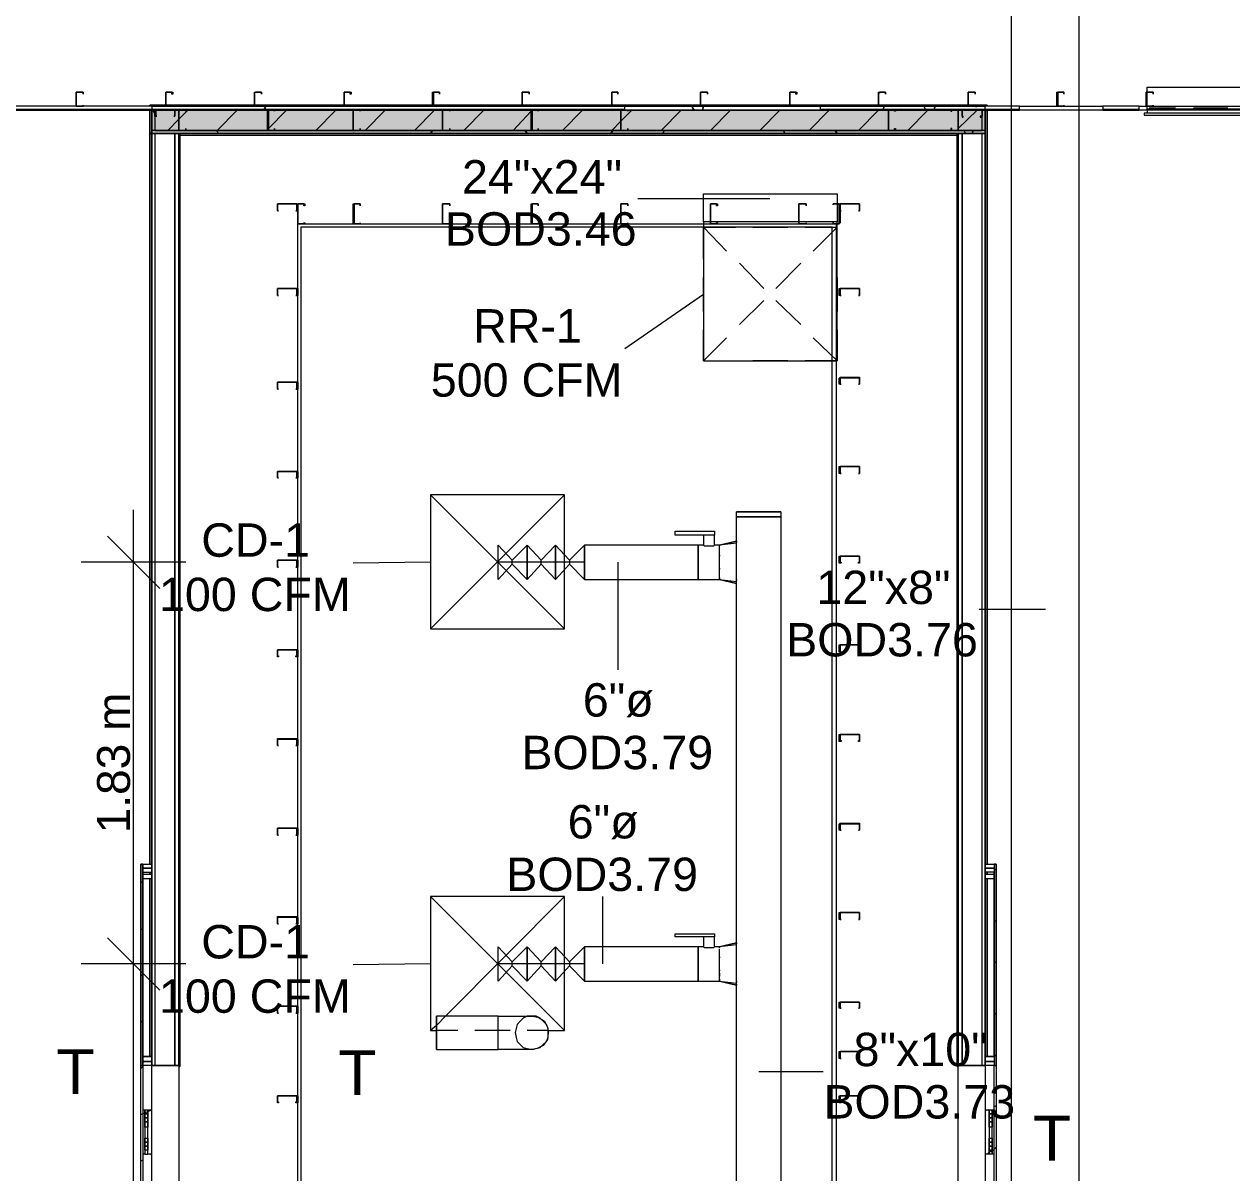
# Model space of a CAD drawing. Header units: metres. Extents: x -2 to 207, y -8 to 52.
# Drawn here: x 22.52 to 28.02, y 16.38 to 21.61 of the extents above; entities that cross this region are included whole.
import ezdxf

# ---------------------------------------------------------------- set-up
doc = ezdxf.new("R2010")
doc.units = ezdxf.units.M
doc.layers.add('HVAC - Ductos', color=5, linetype='Continuous', lineweight=0)
doc.layers.add('PDF_Text', color=7, linetype='Continuous', lineweight=0)
doc.layers.add('PDF_Geometry', color=7, linetype='Continuous', lineweight=0, true_color=0xaaaaaa)
doc.layers.add('PDF_Solid Fills', color=7, linetype='Continuous', lineweight=0, true_color=0xffffff)
doc.styles.add('PDF Helvetica', font='')
doc.styles.get('PDF Helvetica').set_extended_font_data('Helvetica')

msp = doc.modelspace()

# ---------------------------------------------------------------- hatches: boundary and pattern name
at = {"layer": 'PDF_Solid Fills', "lineweight": 0, "transparency": 33554559}
for points in [[(26.8801, 21.2151), (26.8801, 21.1235), (23.114, 21.1235), (23.114, 21.2151), (23.1003, 21.2151), (23.1003, 21.1097), (26.8939, 21.1097), (26.8939, 21.2151)], [(26.8939, 21.1235), (26.8939, 21.2151), (23.1003, 21.2151), (23.1003, 21.1235)], [(26.8801, 21.1235), (26.8801, 21.2151), (23.114, 21.2151), (23.114, 21.1235)]]:
    msp.add_hatch(color=256, dxfattribs=at).paths.add_polyline_path(points)

# ---------------------------------------------------------------- linework, layer by layer
at = {"layer": 'HVAC - Ductos', "lineweight": 0}
for points in [[(27.32, 24.9492), (27.32, 15.8408), (27.013, 15.8408), (27.013, 24.9492)], [(27.6408, 21.2243), (27.7599, 21.2243)], [(27.8423, 21.2243), (27.9981, 21.2243)], [(25.611, 20.7065), (25.611, 20.8348), (26.2204, 20.8348), (26.2204, 20.7065)], [(24.3694, 18.8555), (24.9788, 18.8555), (24.9788, 19.4649), (24.3694, 19.4649)], [(25.9638, 19.3641), (25.9638, 15.8316), (25.7623, 15.8316), (25.7623, 19.3641)], [(25.4828, 19.2816), (25.4828, 19.2999), (25.6615, 19.2999), (25.6615, 19.2816)], [(25.611, 19.2358), (25.5881, 19.2358), (25.5881, 19.2312), (25.5881, 19.2267), (25.5881, 19.2129), (25.5881, 19.1946), (25.5881, 19.1762), (25.5881, 19.1579), (25.5881, 19.1396), (25.5881, 19.1213), (25.5881, 19.103), (25.5881, 19.0938), (25.5881, 19.0846), (25.5881, 19.08), (25.6843, 19.08), (25.6843, 19.0846), (25.6843, 19.0892), (25.6843, 19.0938), (25.6843, 19.103), (25.6843, 19.1213), (25.6843, 19.1396), (25.6843, 19.1579), (25.6843, 19.1762), (25.6843, 19.1946), (25.6843, 19.2129), (25.6843, 19.2267), (25.6843, 19.2312), (25.6843, 19.2358), (25.6615, 19.2358), (25.6615, 19.2816), (25.6569, 19.2816), (25.6523, 19.2816), (25.6477, 19.2816), (25.6431, 19.2816), (25.634, 19.2816), (25.6294, 19.2816), (25.6248, 19.2816), (25.6156, 19.2816), (25.611, 19.2816)], [(25.0704, 19.08), (25.0704, 19.0846), (25.0704, 19.0938), (25.0704, 19.103), (25.0704, 19.1213), (25.0704, 19.1396), (25.0704, 19.1579), (25.0704, 19.1762), (25.0704, 19.1946), (25.0704, 19.2129), (25.0704, 19.2267), (25.0704, 19.2312), (25.0704, 19.2358), (25.0704, 19.2312), (25.0704, 19.2267), (25.0704, 19.2129), (25.0704, 19.1946), (25.0704, 19.1762), (25.0704, 19.1579), (25.0704, 19.1396), (25.0704, 19.1213), (25.0704, 19.103), (25.0704, 19.0938), (25.0704, 19.0846)], [(25.6843, 19.19), (25.6843, 19.1854)], [(25.6843, 19.1304), (25.6843, 19.1258)], [(25.6843, 19.0892), (25.6843, 19.0846)], [(25.6843, 19.08), (25.7623, 19.0617)], [(25.4828, 17.4536), (25.4828, 17.4673), (25.6615, 17.4673), (25.6615, 17.4536)], [(25.0704, 17.2519), (25.0704, 17.2565), (25.0704, 17.2657), (25.0704, 17.2748), (25.0704, 17.2932), (25.0704, 17.3115), (25.0704, 17.3298), (25.0704, 17.3482), (25.0704, 17.3665), (25.0704, 17.3848), (25.0704, 17.3986), (25.0704, 17.4032), (25.0704, 17.4077), (25.0704, 17.4032), (25.0704, 17.3986), (25.0704, 17.3848), (25.0704, 17.3665), (25.0704, 17.3482), (25.0704, 17.3298), (25.0704, 17.3115), (25.0704, 17.2932), (25.0704, 17.2748), (25.0704, 17.2657), (25.0704, 17.2565)], [(25.6843, 17.3619), (25.6843, 17.3573)], [(25.6843, 17.3024), (25.6843, 17.2978)], [(25.6843, 17.2886), (25.6843, 17.2748)], [(25.6843, 17.2611), (25.6843, 17.2565)], [(24.3969, 17.0916), (24.3969, 17.0824), (24.3969, 17.0687), (24.3969, 17.0549), (24.3969, 17.0366), (24.3969, 17.0183), (24.3969, 16.9954), (24.3969, 16.977), (24.3969, 16.9632), (24.3969, 16.9496), (24.3969, 16.945), (24.3969, 16.9404), (24.3969, 16.945), (24.3969, 16.9496), (24.3969, 16.9632), (24.3969, 16.977), (24.3969, 16.9954), (24.3969, 17.0183), (24.3969, 17.0366), (24.3969, 17.0549), (24.3969, 17.0687), (24.3969, 17.0824)], [(24.6764, 17.0916), (24.7222, 17.0916), (24.7634, 17.0916), (24.7955, 17.0916), (24.8184, 17.0916), (24.8276, 17.0916), (24.8322, 17.0916), (24.8092, 17.0916), (24.7909, 17.0824), (24.7771, 17.0687), (24.7634, 17.0549), (24.7589, 17.0366), (24.7543, 17.0183), (24.7589, 16.9954), (24.7634, 16.977), (24.7771, 16.9632), (24.7909, 16.9496), (24.8092, 16.945), (24.8322, 16.9404), (24.8505, 16.945), (24.8688, 16.9496), (24.8826, 16.9632), (24.8963, 16.977), (24.9054, 16.9954), (24.9054, 17.0183), (24.9054, 17.0366), (24.8963, 17.0549), (24.8826, 17.0687), (24.8688, 17.0824), (24.8505, 17.0916), (24.8322, 17.0916), (24.8596, 17.087), (24.8872, 17.0687), (24.9009, 17.0412), (24.9054, 17.0183), (24.9009, 16.9862), (24.8826, 16.9587), (24.8551, 16.945), (24.8322, 16.9404), (24.823, 16.9404), (24.8047, 16.9404), (24.7771, 16.9404), (24.7405, 16.9404), (24.6947, 16.9404), (24.6764, 16.9404), (24.6764, 16.945), (24.6764, 16.9496), (24.6764, 16.9632), (24.6764, 16.977), (24.6764, 16.9954), (24.6764, 17.0183), (24.6764, 17.0366), (24.6764, 17.0549), (24.6764, 17.0687), (24.6764, 17.0824)]]:
    msp.add_lwpolyline(points, close=True, dxfattribs=at)
for points in [[(28.4563, 21.2014), (28.4425, 21.2014), (28.4425, 21.2197), (27.6316, 21.2197), (27.6316, 21.3205), (28.4425, 21.3205), (28.4425, 21.2197), (27.6316, 21.2197), (27.6316, 21.2014), (27.6178, 21.2014), (27.6178, 21.1922), (28.4563, 21.1922), (28.4563, 21.2014), (27.6178, 21.2014)], [(27.6408, 21.1922), (28.4334, 21.1922)], [(25.9134, 20.8119), (25.3132, 20.8119)], [(25.611, 20.6836), (25.611, 20.0743), (26.2204, 20.0743), (26.2204, 20.7065), (25.611, 20.7065), (25.611, 20.0743), (26.2204, 20.0743), (26.2204, 20.6836)], [(25.7165, 20.5737), (25.611, 20.6836), (25.7577, 20.6836)], [(25.8356, 20.6836), (25.9959, 20.6836)], [(26.0738, 20.6836), (26.2204, 20.6836)], [(25.8859, 20.4041), (25.776, 20.5187)], [(25.611, 20.3767), (25.2537, 20.1292)], [(26.0554, 20.2392), (25.941, 20.3492)], [(26.2204, 20.0743), (26.1105, 20.1796)], [(24.3694, 19.4649), (24.9788, 18.8555)], [(24.9788, 19.4649), (24.3694, 18.8555)], [(23.0178, 13.7881), (23.0178, 17.3298), (23.0178, 19.3962)], [(25.9638, 19.387), (25.9638, 19.3641), (25.7623, 19.3641), (25.7623, 19.387)], [(25.7623, 19.387), (25.9638, 19.387), (25.7623, 19.387)], [(22.8987, 19.2771), (23.0178, 19.1579), (23.1369, 19.0388)], [(25.7623, 19.2541), (25.6843, 19.2358), (25.7623, 19.2541)], [(25.7623, 19.245), (25.6843, 19.2358)], [(25.7623, 19.1762), (25.7623, 19.1808), (25.7623, 19.19), (25.7623, 19.2037), (25.7623, 19.2083), (25.7623, 19.2129), (25.7623, 19.2312), (25.7623, 19.245), (25.7623, 19.2496), (25.7623, 19.2541), (25.7623, 19.2496)], [(24.7405, 19.1488), (24.6764, 19.08), (24.6764, 19.2358), (24.7405, 19.1671), (24.8092, 19.2358), (24.8092, 19.08), (24.7405, 19.1488), (24.7405, 19.1671)], [(24.8734, 19.1488), (24.8092, 19.08), (24.8092, 19.2358), (24.8734, 19.1671), (24.9376, 19.2358), (24.9376, 19.08), (24.8734, 19.1488), (24.8734, 19.1671)], [(25.0017, 19.1488), (24.9376, 19.08), (24.9376, 19.2358), (25.0017, 19.1671), (25.0017, 19.1488), (25.0704, 19.08), (25.5881, 19.08), (25.5881, 19.0846), (25.5881, 19.0938), (25.5881, 19.103), (25.5881, 19.1213), (25.5881, 19.1396), (25.5881, 19.1579), (25.5881, 19.1762), (25.5881, 19.1946), (25.5881, 19.2129), (25.5881, 19.2267), (25.5881, 19.2312), (25.5881, 19.2358), (25.0704, 19.2358), (25.0704, 19.08), (25.0704, 19.2358), (25.0017, 19.1671)], [(25.6615, 19.2358), (25.6569, 19.2312), (25.6477, 19.2312), (25.6385, 19.2312), (25.6294, 19.2312), (25.6248, 19.2312), (25.6156, 19.2312), (25.611, 19.2358)], [(23.256, 19.1579), (23.0178, 19.1579), (22.7796, 19.1579)], [(24.3694, 19.1579), (24.0167, 19.1534)], [(25.0704, 19.1579), (24.9834, 19.1579), (24.91, 19.1579), (24.8414, 19.1579), (24.7863, 19.1579), (24.7405, 19.1579), (24.7039, 19.1579), (24.6855, 19.1579), (24.6764, 19.1579)], [(25.2216, 19.1579), (25.2216, 18.6677)], [(25.7623, 19.1121), (25.7623, 19.1167), (25.7623, 19.1258), (25.7623, 19.1396), (25.7623, 19.1442), (25.7623, 19.1488), (25.7623, 19.1716)], [(25.6843, 19.08), (25.7623, 19.0708)], [(25.7623, 19.0892), (25.7623, 19.103), (25.7623, 19.1075)], [(25.7623, 19.0663), (25.7623, 19.0708), (25.7623, 19.0754), (25.7623, 19.0846)], [(25.7623, 19.08), (25.7623, 19.0754)], [(27.1688, 18.9426), (26.8665, 18.9426)], [(24.9054, 17.0275), (24.9788, 17.0275), (24.9788, 17.6368), (24.3694, 17.6368), (24.3694, 17.0275), (24.3969, 17.0275)], [(24.3694, 17.6368), (24.9788, 17.0275)], [(24.9788, 17.6368), (24.4381, 17.0916)], [(25.1529, 17.3298), (25.1529, 17.6368)], [(22.8987, 17.449), (23.0178, 17.3298), (23.1369, 17.2107)], [(25.6843, 17.4032), (25.6843, 17.4077), (25.6615, 17.4077), (25.6615, 17.4536), (25.6569, 17.4536), (25.6523, 17.4536), (25.6477, 17.4536), (25.6431, 17.4536), (25.634, 17.4536), (25.6294, 17.4536), (25.6248, 17.4536), (25.6156, 17.4536), (25.611, 17.4536), (25.611, 17.4077), (25.5881, 17.4077), (25.5881, 17.4032), (25.5881, 17.3986), (25.5881, 17.3848), (25.5881, 17.3665), (25.5881, 17.3482), (25.5881, 17.3298), (25.5881, 17.3115), (25.5881, 17.2932), (25.5881, 17.2748), (25.5881, 17.2657), (25.5881, 17.2565), (25.5881, 17.2519), (25.6843, 17.2519), (25.6843, 17.2565), (25.6843, 17.2611), (25.6843, 17.2657), (25.6843, 17.2748), (25.6843, 17.2932), (25.6843, 17.3115), (25.6843, 17.3298), (25.6843, 17.3482), (25.6843, 17.3665), (25.6843, 17.3848), (25.6843, 17.3986)], [(25.7623, 17.426), (25.6843, 17.4077), (25.7623, 17.426)], [(25.7623, 17.3482), (25.7623, 17.3528), (25.7623, 17.3619), (25.7623, 17.3756), (25.7623, 17.3848), (25.7623, 17.4032), (25.7623, 17.4169), (25.7623, 17.4214), (25.7623, 17.426), (25.7623, 17.4214)], [(24.7405, 17.3207), (24.6764, 17.2519), (24.6764, 17.4077), (24.7405, 17.339), (24.8092, 17.4077), (24.8092, 17.2519), (24.7405, 17.3207), (24.7405, 17.339)], [(24.8734, 17.3207), (24.8092, 17.2519), (24.8092, 17.4077), (24.8734, 17.339), (24.9376, 17.4077), (24.9376, 17.2519), (24.8734, 17.3207), (24.8734, 17.339)], [(25.0017, 17.3207), (24.9376, 17.2519), (24.9376, 17.4077), (25.0017, 17.339), (25.0017, 17.3207), (25.0704, 17.2519), (25.5881, 17.2519), (25.5881, 17.2565), (25.5881, 17.2657), (25.5881, 17.2748), (25.5881, 17.2932), (25.5881, 17.3115), (25.5881, 17.3298), (25.5881, 17.3482), (25.5881, 17.3665), (25.5881, 17.3848), (25.5881, 17.3986), (25.5881, 17.4032), (25.5881, 17.4077), (25.0704, 17.4077), (25.0704, 17.2519), (25.0704, 17.4077), (25.0017, 17.339)], [(25.6615, 17.4077), (25.6569, 17.4032), (25.6477, 17.4032), (25.6385, 17.4032), (25.6294, 17.4032), (25.6248, 17.4032), (25.6156, 17.4032), (25.611, 17.4077)], [(25.7623, 17.4169), (25.6843, 17.4077)], [(23.256, 17.3298), (23.0178, 17.3298), (22.7796, 17.3298)], [(24.3694, 17.3298), (24.0167, 17.3252)], [(25.0704, 17.3298), (24.9834, 17.3298), (24.91, 17.3298), (24.8414, 17.3298), (24.7863, 17.3298), (24.7405, 17.3298), (24.7039, 17.3298), (24.6855, 17.3298), (24.6764, 17.3298)], [(25.7623, 17.3161), (25.7623, 17.3207), (25.7623, 17.3436)], [(25.7623, 17.284), (25.7623, 17.2886), (25.7623, 17.2978), (25.7623, 17.3115)], [(25.7623, 17.2611), (25.7623, 17.2748), (25.7623, 17.2794)], [(25.7623, 17.2381), (25.7623, 17.2336), (25.6843, 17.2519), (25.7623, 17.2336), (25.7623, 17.2381), (25.7623, 17.2427), (25.7623, 17.2473), (25.7623, 17.2565)], [(25.6843, 17.2519), (25.7623, 17.2427)], [(25.7623, 17.2519), (25.7623, 17.2473)], [(24.3969, 17.0503), (24.3694, 17.0275)], [(24.4381, 17.0916), (24.3969, 17.0503)], [(24.3969, 16.9404), (24.6764, 16.9404), (24.6764, 16.945), (24.6764, 16.9496), (24.6764, 16.9632), (24.6764, 16.977), (24.6764, 16.9954), (24.6764, 17.0183), (24.6764, 17.0366), (24.6764, 17.0549), (24.6764, 17.0687), (24.6764, 17.0824), (24.6764, 17.0916), (24.3969, 17.0916)], [(24.4931, 17.0275), (24.3969, 17.0275)], [(24.7314, 17.0275), (24.571, 17.0275)], [(24.9054, 17.0275), (24.8092, 17.0275)], [(25.863, 16.8396), (26.1562, 16.8396)]]:
    msp.add_lwpolyline(points, dxfattribs=at)
at = {"layer": 'PDF_Geometry', "lineweight": 0}
for points in [[(22.7566, 21.2334), (22.7566, 21.293), (22.7566, 21.2976), (22.7887, 21.2976), (22.7887, 21.2884), (22.7887, 21.2976), (22.7566, 21.2976), (22.7566, 21.293), (22.7566, 21.2334), (22.7887, 21.2334)], [(23.1644, 21.2334), (23.1644, 21.293), (23.1644, 21.2976), (23.1965, 21.2976), (23.1965, 21.2884), (23.1919, 21.2884), (23.1919, 21.2976), (23.1644, 21.2976), (23.1644, 21.293), (23.1644, 21.2334), (23.1919, 21.2334), (23.1919, 21.238), (23.1965, 21.238), (23.1965, 21.2334)], [(23.5722, 21.2334), (23.5676, 21.2334), (23.5676, 21.293), (23.5676, 21.2976), (23.5722, 21.2976), (23.5997, 21.2976), (23.5997, 21.2884), (23.5997, 21.2976), (23.5722, 21.2976), (23.5676, 21.293), (23.5676, 21.2334), (23.5722, 21.2334), (23.5997, 21.2334)], [(23.9754, 21.2334), (23.9754, 21.293), (23.9754, 21.2976), (24.0075, 21.2976), (24.0075, 21.2884), (24.0029, 21.2884), (24.0029, 21.2976), (23.9754, 21.2976), (23.9754, 21.293), (23.9754, 21.2334), (24.0029, 21.2334), (24.0029, 21.238), (24.0075, 21.238), (24.0075, 21.2334)], [(24.3832, 21.2334), (24.3786, 21.2334), (24.3786, 21.293), (24.3786, 21.2976), (24.3832, 21.2976), (24.4106, 21.2976), (24.4106, 21.2884), (24.4106, 21.2976), (24.3832, 21.2976), (24.3832, 21.293), (24.3832, 21.2334), (24.4106, 21.2334)], [(24.7863, 21.2334), (24.7863, 21.293), (24.7863, 21.2976), (24.8184, 21.2976), (24.8184, 21.2884), (24.8184, 21.2976), (24.7863, 21.2976), (24.7863, 21.293), (24.7863, 21.2334), (24.8184, 21.2334)], [(25.1941, 21.2334), (25.1941, 21.293), (25.1941, 21.2976), (25.2216, 21.2976), (25.2216, 21.2884), (25.2216, 21.2976), (25.1941, 21.2976), (25.1941, 21.293), (25.1941, 21.2334), (25.2216, 21.2334)], [(25.6018, 21.2334), (25.5973, 21.2334), (25.5973, 21.293), (25.5973, 21.2976), (25.6018, 21.2976), (25.6294, 21.2976), (25.6294, 21.2884), (25.6294, 21.2976), (25.6018, 21.2976), (25.5973, 21.2976), (25.5973, 21.293), (25.5973, 21.2334), (25.6018, 21.2334), (25.6294, 21.2334)], [(26.0051, 21.2334), (26.0051, 21.293), (26.0051, 21.2976), (26.0372, 21.2976), (26.0372, 21.2884), (26.0326, 21.2884), (26.0326, 21.2976), (26.0051, 21.2976), (26.0051, 21.293), (26.0051, 21.2334), (26.0326, 21.2334), (26.0326, 21.238), (26.0372, 21.238), (26.0372, 21.2334)], [(26.4129, 21.2334), (26.4083, 21.2334), (26.4083, 21.293), (26.4083, 21.2976), (26.4129, 21.2976), (26.4403, 21.2976), (26.4403, 21.2884), (26.4403, 21.2976), (26.4129, 21.2976), (26.4129, 21.293), (26.4083, 21.293), (26.4083, 21.2334), (26.4129, 21.2334), (26.4403, 21.2334)], [(26.8161, 21.2334), (26.8161, 21.293), (26.8161, 21.2976), (26.8481, 21.2976), (26.8481, 21.2884), (26.8481, 21.2976), (26.8161, 21.2976), (26.8161, 21.293), (26.8161, 21.2334), (26.8481, 21.2334)], [(27.2238, 21.2334), (27.2192, 21.2334), (27.2192, 21.293), (27.2192, 21.2976), (27.2238, 21.2976), (27.2513, 21.2976), (27.2513, 21.2884), (27.2513, 21.2976), (27.2238, 21.2976), (27.2238, 21.293), (27.2238, 21.2334), (27.2513, 21.2334)], [(27.627, 21.2334), (27.627, 21.293), (27.627, 21.2976), (27.659, 21.2976), (27.659, 21.2884), (27.659, 21.2976), (27.627, 21.2976), (27.627, 21.293), (27.627, 21.2334), (27.659, 21.2334)], [(22.7887, 21.238), (22.7887, 21.2334)], [(23.0911, 21.2334), (23.0911, 21.238), (23.1644, 21.238), (23.5676, 21.238), (23.9754, 21.238), (24.3786, 21.238), (23.9754, 21.238), (23.5676, 21.238), (23.1644, 21.238), (23.0911, 21.238)], [(26.8939, 21.2334), (23.1003, 21.2334), (23.1003, 21.1097), (26.8939, 21.1097)], [(23.5722, 21.2334), (23.1965, 21.2334)], [(23.5997, 21.238), (23.5997, 21.2334)], [(23.9754, 21.2334), (23.5997, 21.2334)], [(23.6089, 21.2151), (23.618, 21.2288)], [(24.3832, 21.2334), (24.0075, 21.2334)], [(24.3832, 21.238), (24.7863, 21.238), (25.1941, 21.238), (25.5973, 21.238), (26.0051, 21.238), (26.4083, 21.238), (26.8161, 21.238), (26.8939, 21.238), (26.8939, 21.2334), (26.8481, 21.2334), (26.8939, 21.2334), (26.8939, 21.238), (26.8161, 21.238), (26.4083, 21.238), (26.0051, 21.238), (25.5973, 21.238), (25.1941, 21.238), (24.7863, 21.238)], [(24.4106, 21.238), (24.4106, 21.2334)], [(24.7863, 21.2334), (24.4106, 21.2334)], [(24.8184, 21.238), (24.8184, 21.2334)], [(25.1941, 21.2334), (24.8184, 21.2334)], [(25.2216, 21.238), (25.2216, 21.2334)], [(25.6018, 21.2334), (25.2216, 21.2334)], [(25.5607, 21.2288), (25.5698, 21.2151)], [(25.6064, 21.2151), (25.611, 21.2334)], [(25.6294, 21.238), (25.6294, 21.2334)], [(26.0051, 21.2334), (25.6294, 21.2334)], [(26.4129, 21.2334), (26.0372, 21.2334)], [(27.0497, 21.2334), (26.1425, 21.2334), (26.1425, 21.2151), (27.0497, 21.2151)], [(26.4265, 21.2151), (26.4357, 21.2334)], [(26.4403, 21.238), (26.4403, 21.2334)], [(26.8161, 21.2334), (26.4403, 21.2334)], [(26.6144, 21.2334), (26.6236, 21.2151)], [(26.6603, 21.2151), (26.6648, 21.2288)], [(26.8481, 21.238), (26.8481, 21.2334)], [(26.8527, 21.2334), (26.8527, 21.2288)], [(26.9031, 21.238), (26.8939, 21.238), (26.9031, 21.238), (26.9031, 21.2334)], [(27.0497, 21.2151), (27.0497, 21.2334), (27.43, 21.2334), (27.43, 21.2151)], [(27.2513, 21.238), (27.2513, 21.2334)], [(27.5949, 21.2334), (27.43, 21.2334), (27.43, 21.2151), (27.5949, 21.2151)], [(27.5949, 21.2151), (27.5949, 21.2334), (28.4838, 21.2334), (28.4838, 21.2151)], [(27.659, 21.238), (27.659, 21.2334)], [(23.1003, 21.2151), (23.1003, 21.1097), (23.0911, 21.1097), (23.0911, 21.2151), (23.0911, 21.1097), (23.1003, 21.1097)], [(23.114, 21.2151), (23.1186, 21.2151), (23.2056, 21.2151), (23.2056, 21.1876), (23.2011, 21.1876), (23.2056, 21.1876), (23.2056, 21.2151), (23.1186, 21.2151), (23.1186, 21.1876), (23.1232, 21.1876), (23.114, 21.1876)], [(23.224, 21.1235), (23.224, 21.1281), (23.224, 21.2151), (23.256, 21.2151), (23.256, 21.2105), (23.256, 21.2151), (23.224, 21.2151), (23.224, 21.1281), (23.224, 21.1235), (23.256, 21.1235)], [(23.6318, 21.1235), (23.6272, 21.1281), (23.6272, 21.2151), (23.6318, 21.2151), (23.6592, 21.2151), (23.6592, 21.2105), (23.6592, 21.2151), (23.6318, 21.2151), (23.6318, 21.1281), (23.6318, 21.1235), (23.6592, 21.1235)], [(24.0212, 21.1235), (24.0167, 21.1235), (24.0167, 21.1281), (24.0167, 21.2151), (24.0212, 21.2151), (24.0487, 21.2151), (24.0487, 21.2105), (24.0487, 21.2151), (24.0212, 21.2151), (24.0167, 21.2151), (24.0167, 21.1281), (24.0212, 21.1235), (24.0487, 21.1235)], [(24.4244, 21.1235), (24.4244, 21.1281), (24.4244, 21.2151), (24.4565, 21.2151), (24.4565, 21.2105), (24.4565, 21.2151), (24.4244, 21.2151), (24.4244, 21.1281), (24.4244, 21.1235), (24.4565, 21.1235)], [(24.8322, 21.1235), (24.8276, 21.1281), (24.8276, 21.2151), (24.8322, 21.2151), (24.8596, 21.2151), (24.8596, 21.2105), (24.8596, 21.2151), (24.8322, 21.2151), (24.8322, 21.1281), (24.8322, 21.1235), (24.8596, 21.1235)], [(25.2353, 21.1235), (25.2353, 21.1281), (25.2353, 21.2151), (25.2674, 21.2151), (25.2674, 21.2105), (25.2674, 21.2151), (25.2353, 21.2151), (25.2353, 21.1281), (25.2353, 21.1235), (25.2674, 21.1235)], [(26.4541, 21.1235), (26.4541, 21.1281), (26.4541, 21.2151), (26.4862, 21.2151), (26.4862, 21.2105), (26.4816, 21.2105), (26.4816, 21.2151), (26.4541, 21.2151), (26.4541, 21.1281), (26.4541, 21.1235), (26.4816, 21.1235), (26.4816, 21.1326), (26.4862, 21.1326), (26.4862, 21.1235)], [(26.7381, 21.1235), (26.7702, 21.1235), (26.7702, 21.1281), (26.7702, 21.2151), (26.7381, 21.2151), (26.7381, 21.2105), (26.7427, 21.2105), (26.7427, 21.2151), (26.7702, 21.2151), (26.7702, 21.1281), (26.7702, 21.1235), (26.7427, 21.1235), (26.7427, 21.1326), (26.7381, 21.1326)], [(26.8801, 21.183), (26.8801, 21.2151), (26.8756, 21.2151), (26.7885, 21.2151), (26.7885, 21.183), (26.7931, 21.183), (26.7931, 21.1876), (26.7885, 21.1876), (26.7885, 21.2151), (26.8756, 21.2151), (26.8801, 21.2151), (26.8801, 21.1876), (26.871, 21.1876), (26.871, 21.183)], [(26.8939, 17.7651), (26.8939, 17.7834), (26.8939, 21.2151), (26.8939, 17.7834), (26.9352, 17.7834), (26.9352, 16.8671), (26.9443, 16.8671), (26.9443, 17.7834), (26.9352, 17.7834), (26.9352, 17.7651)], [(26.9031, 21.2151), (26.9031, 17.7834)], [(23.1003, 21.1235), (23.1003, 21.1097), (26.8939, 21.1097), (26.8939, 21.1235)], [(23.224, 21.1097), (23.224, 16.8671), (23.1003, 16.8671), (23.1003, 21.1097)], [(23.114, 21.1097), (23.114, 16.8671), (23.2056, 16.8671), (23.2056, 21.1097)], [(23.224, 21.1097), (23.2056, 21.1097), (23.2056, 16.8671), (23.224, 16.8671)], [(23.256, 21.1326), (23.256, 21.1235)], [(23.3935, 21.1235), (23.4026, 21.1143)], [(23.6592, 21.1326), (23.6592, 21.1235)], [(24.0167, 21.1097), (24.0212, 21.1143)], [(24.0487, 21.1326), (24.0487, 21.1235)], [(24.1403, 21.1235), (24.1449, 21.1235)], [(24.3694, 21.1097), (24.3786, 21.1235)], [(24.4565, 21.1326), (24.4565, 21.1235)], [(24.8001, 21.1235), (24.8092, 21.1097)], [(24.8596, 21.1326), (24.8596, 21.1235)], [(25.1895, 21.1097), (25.1987, 21.1235)], [(25.2674, 21.1326), (25.2674, 21.1235)], [(25.4232, 21.1097), (25.4324, 21.1189)], [(25.9776, 21.1189), (25.9822, 21.1097)], [(26.2113, 21.1235), (26.2204, 21.1097)], [(26.7657, 21.1005), (26.7657, 16.8625), (26.7702, 16.8625), (26.7657, 16.8625), (26.7657, 21.1005), (26.7657, 21.1097)], [(26.7977, 21.1189), (26.8069, 21.1097)], [(26.8343, 21.1097), (26.8389, 21.1235)], [(23.2286, 16.8625), (23.224, 16.8625), (23.2286, 16.8625), (23.2286, 21.1005)], [(23.673, 20.789), (23.76, 20.789), (23.7646, 20.789), (23.7646, 20.757), (23.7554, 20.757), (23.76, 20.757), (23.76, 20.789), (23.673, 20.789), (23.673, 20.757)], [(23.7646, 20.6974), (23.7646, 20.702), (23.7646, 20.789), (23.7967, 20.789), (23.7967, 20.7798), (23.7921, 20.7798), (23.7921, 20.789), (23.7646, 20.789), (23.7646, 20.702), (23.7646, 20.6974), (23.7921, 20.6974), (23.7921, 20.702), (23.7967, 20.702), (23.7967, 20.6974)], [(24.0212, 20.6974), (24.0167, 20.6974), (24.0167, 20.702), (24.0167, 20.789), (24.0212, 20.789), (24.0487, 20.789), (24.0487, 20.7798), (24.0487, 20.789), (24.0212, 20.789), (24.0212, 20.702), (24.0212, 20.6974), (24.0487, 20.6974)], [(24.4244, 20.6974), (24.4244, 20.702), (24.4244, 20.789), (24.4565, 20.789), (24.4565, 20.7798), (24.4565, 20.789), (24.4244, 20.789), (24.4244, 20.702), (24.4244, 20.6974), (24.4565, 20.6974)], [(24.8322, 20.6974), (24.8276, 20.702), (24.8276, 20.789), (24.8322, 20.789), (24.8596, 20.789), (24.8596, 20.7798), (24.8596, 20.789), (24.8322, 20.789), (24.8322, 20.702), (24.8322, 20.6974), (24.8596, 20.6974)], [(25.2353, 20.6974), (25.2353, 20.702), (25.2353, 20.789), (25.2674, 20.789), (25.2674, 20.7798), (25.2674, 20.789), (25.2353, 20.789), (25.2353, 20.702), (25.2353, 20.6974), (25.2674, 20.6974)], [(25.6431, 20.6974), (25.6431, 20.702), (25.6431, 20.789), (25.6752, 20.789), (25.6752, 20.7798), (25.6706, 20.7798), (25.6706, 20.789), (25.6431, 20.789), (25.6431, 20.702), (25.6431, 20.6974), (25.6706, 20.6974), (25.6706, 20.702), (25.6752, 20.702), (25.6752, 20.6974)], [(26.0509, 20.6974), (26.0463, 20.6974), (26.0463, 20.702), (26.0463, 20.789), (26.0509, 20.789), (26.0784, 20.789), (26.0784, 20.7798), (26.0784, 20.789), (26.0509, 20.789), (26.0463, 20.789), (26.0463, 20.702), (26.0463, 20.6974), (26.0509, 20.6974), (26.0784, 20.6974)], [(26.2021, 20.7844), (26.2021, 20.789)], [(26.2296, 20.789), (26.2341, 20.789), (26.2341, 20.702), (26.2296, 20.6974), (26.2021, 20.6974), (26.2021, 20.7065), (26.2021, 20.6974), (26.2296, 20.6974), (26.2296, 20.702), (26.2296, 20.789), (26.2021, 20.789)], [(26.2296, 20.789), (26.2341, 20.789), (26.3212, 20.789), (26.3212, 20.757), (26.3167, 20.757), (26.3212, 20.757), (26.3212, 20.789), (26.2341, 20.789), (26.2341, 20.757), (26.2387, 20.757), (26.2296, 20.757)], [(23.6775, 20.757), (23.673, 20.757)], [(23.7646, 15.7904), (23.7646, 15.8087), (23.7646, 20.6836), (23.7646, 20.6974), (26.2159, 20.6974), (26.2159, 20.6836), (26.2159, 15.8087), (26.2159, 15.7904)], [(26.1975, 15.8087), (26.1975, 20.6836), (23.7784, 20.6836), (23.7784, 15.8087)], [(24.0487, 20.702), (24.0487, 20.6974)], [(24.4565, 20.702), (24.4565, 20.6974)], [(24.8596, 20.702), (24.8596, 20.6974)], [(25.2674, 20.702), (25.2674, 20.6974)], [(26.0784, 20.702), (26.0784, 20.6974)], [(23.673, 20.4041), (23.76, 20.4041), (23.7646, 20.4041), (23.7646, 20.3721), (23.7554, 20.3721), (23.76, 20.3721), (23.76, 20.4041), (23.673, 20.4041), (23.673, 20.3721)], [(26.2296, 20.4041), (26.2341, 20.4041), (26.3212, 20.4041), (26.3212, 20.3721), (26.3167, 20.3721), (26.3212, 20.3721), (26.3212, 20.4041), (26.2341, 20.4041), (26.2341, 20.3721), (26.2387, 20.3721), (26.2296, 20.3721)], [(23.6775, 20.3721), (23.673, 20.3721)], [(23.673, 19.9781), (23.76, 19.9781), (23.7646, 19.9781), (23.7646, 19.946), (23.7554, 19.946), (23.76, 19.946), (23.76, 19.9781), (23.673, 19.9781), (23.673, 19.946)], [(26.2296, 19.9963), (26.2341, 19.9963), (26.2341, 20.0009), (26.3212, 20.0009), (26.3212, 19.9963), (26.3212, 19.9689), (26.3167, 19.9689), (26.3212, 19.9689), (26.3212, 19.9963), (26.2341, 19.9963), (26.2341, 19.9689), (26.2387, 19.9689), (26.2296, 19.9689)], [(23.6775, 19.946), (23.673, 19.946)], [(23.673, 19.5703), (23.76, 19.5703), (23.7646, 19.5703), (23.7646, 19.5428), (23.7554, 19.5428), (23.76, 19.5428), (23.76, 19.5703), (23.673, 19.5703), (23.673, 19.5428)], [(26.2296, 19.5932), (26.2341, 19.5932), (26.3212, 19.5932), (26.3212, 19.5611), (26.3167, 19.5611), (26.3212, 19.5611), (26.3212, 19.5932), (26.2341, 19.5932), (26.2341, 19.5611), (26.2387, 19.5611), (26.2296, 19.5611)], [(23.6775, 19.5428), (23.673, 19.5428)], [(26.2296, 19.1854), (26.2341, 19.1854), (26.3212, 19.1854), (26.3212, 19.1534), (26.3167, 19.1534), (26.3167, 19.1579), (26.3212, 19.1579), (26.3212, 19.1854), (26.2341, 19.1854), (26.2341, 19.1579), (26.2387, 19.1579), (26.2387, 19.1534), (26.2296, 19.1534)], [(23.673, 19.1625), (23.673, 19.1671), (23.76, 19.1671), (23.7646, 19.1671), (23.7646, 19.1625), (23.7646, 19.135), (23.7554, 19.135), (23.76, 19.135), (23.76, 19.1625), (23.76, 19.1671), (23.673, 19.1671), (23.673, 19.1625), (23.673, 19.135)], [(23.6775, 19.135), (23.673, 19.135)], [(23.673, 18.7593), (23.76, 18.7593), (23.7646, 18.7593), (23.7646, 18.7273), (23.7554, 18.7273), (23.7554, 18.7318), (23.76, 18.7318), (23.76, 18.7593), (23.673, 18.7593), (23.673, 18.7318), (23.6775, 18.7318), (23.6775, 18.7273), (23.673, 18.7273)], [(26.2296, 18.7777), (26.2296, 18.7822), (26.2341, 18.7822), (26.3212, 18.7822), (26.3212, 18.7777), (26.3212, 18.7501), (26.3167, 18.7501), (26.3212, 18.7501), (26.3212, 18.7777), (26.3212, 18.7822), (26.2341, 18.7822), (26.2341, 18.7777), (26.2341, 18.7501), (26.2387, 18.7501), (26.2296, 18.7501)], [(26.2296, 18.3745), (26.2341, 18.3745), (26.3212, 18.3745), (26.3212, 18.3423), (26.3167, 18.3423), (26.3167, 18.3469), (26.3212, 18.3469), (26.3212, 18.3745), (26.2341, 18.3745), (26.2341, 18.3469), (26.2387, 18.3469), (26.2387, 18.3423), (26.2296, 18.3423)], [(23.673, 18.3515), (23.673, 18.3561), (23.76, 18.3561), (23.7646, 18.3515), (23.7646, 18.3241), (23.7554, 18.3241), (23.76, 18.3241), (23.76, 18.3515), (23.673, 18.3515), (23.673, 18.3241)], [(23.6775, 18.3241), (23.673, 18.3241)], [(23.673, 17.9484), (23.76, 17.9484), (23.7646, 17.9484), (23.7646, 17.9163), (23.7554, 17.9163), (23.76, 17.9163), (23.76, 17.9484), (23.673, 17.9484), (23.673, 17.9163)], [(26.2296, 17.9667), (26.2341, 17.9712), (26.3212, 17.9712), (26.3212, 17.9667), (26.3212, 17.9392), (26.3167, 17.9392), (26.3212, 17.9392), (26.3212, 17.9667), (26.2341, 17.9667), (26.2341, 17.9392), (26.2387, 17.9392), (26.2296, 17.9392)], [(23.6775, 17.9163), (23.673, 17.9163)], [(26.9352, 17.7651), (26.9352, 17.7468), (26.8939, 17.7468), (26.8939, 17.7376), (26.8939, 17.7468), (26.8939, 17.7651)], [(23.0911, 17.7468), (23.0911, 17.7376)], [(23.0911, 17.7193), (23.0911, 16.9083)], [(26.9031, 17.7468), (26.9031, 17.7376)], [(26.9031, 17.7193), (26.9031, 16.9083)], [(23.673, 17.5406), (23.673, 17.5452), (23.76, 17.5452), (23.76, 17.5406), (23.7646, 17.5406), (23.7646, 17.5131), (23.7554, 17.5131), (23.76, 17.5131), (23.76, 17.5406), (23.673, 17.5406), (23.673, 17.5131)], [(26.2296, 17.5635), (26.2341, 17.5635), (26.3212, 17.5635), (26.3212, 17.5314), (26.3167, 17.5314), (26.3212, 17.5314), (26.3212, 17.5635), (26.2341, 17.5635), (26.2341, 17.5314), (26.2387, 17.5314), (26.2296, 17.5314)], [(23.6775, 17.5131), (23.673, 17.5131)], [(26.2296, 17.1557), (26.2341, 17.1557), (26.3212, 17.1557), (26.3212, 17.1283), (26.3167, 17.1283), (26.3212, 17.1283), (26.3212, 17.1557), (26.2341, 17.1557), (26.2341, 17.1283), (26.2387, 17.1283), (26.2296, 17.1283)], [(23.673, 17.1374), (23.76, 17.1374), (23.7646, 17.1374), (23.7646, 17.1053), (23.7554, 17.1053), (23.76, 17.1053), (23.76, 17.1374), (23.673, 17.1374), (23.673, 17.1053)], [(23.6775, 17.1053), (23.673, 17.1053)], [(26.2296, 16.9266), (26.2296, 16.9312), (26.2341, 16.9312), (26.3212, 16.9312), (26.3212, 16.9266), (26.3212, 16.8992), (26.3167, 16.8992), (26.3212, 16.8992), (26.3212, 16.9266), (26.3212, 16.9312), (26.2341, 16.9312), (26.2341, 16.9266), (26.2341, 16.8992), (26.2387, 16.8992), (26.2296, 16.8992)], [(23.673, 16.7296), (23.76, 16.7296), (23.7646, 16.7296), (23.7646, 16.6975), (23.7554, 16.6975), (23.7554, 16.7021), (23.76, 16.7021), (23.76, 16.7296), (23.673, 16.7296), (23.673, 16.7021), (23.6775, 16.7021), (23.6775, 16.6975), (23.673, 16.6975)], [(26.2296, 16.7296), (26.2341, 16.7296), (26.3212, 16.7296), (26.3212, 16.6975), (26.3167, 16.6975), (26.3167, 16.7021), (26.3212, 16.7021), (26.3212, 16.7296), (26.2341, 16.7296), (26.2341, 16.7021), (26.2387, 16.7021), (26.2387, 16.6975), (26.2296, 16.6975)], [(23.082, 16.6655), (23.082, 16.6472), (23.0682, 16.6472), (23.0682, 16.6655)], [(26.9123, 16.6472), (26.9123, 16.6655), (26.926, 16.6655), (26.926, 16.6472)], [(23.082, 16.6288), (23.0682, 16.6288), (23.0682, 16.6472), (23.082, 16.6472)], [(23.082, 16.6105), (23.0682, 16.6105), (23.0682, 16.6288), (23.082, 16.6288)], [(23.082, 16.5876), (23.0682, 16.5876), (23.0682, 16.6105), (23.082, 16.6105)], [(26.926, 16.6472), (26.926, 16.6288), (26.9123, 16.6288), (26.9123, 16.6472)], [(26.926, 16.6288), (26.926, 16.6105), (26.9123, 16.6105), (26.9123, 16.6288)], [(26.926, 16.6105), (26.926, 16.5876), (26.9123, 16.5876), (26.9123, 16.6105)], [(23.0682, 16.5189), (23.0682, 16.5372), (23.082, 16.5372), (23.082, 16.5189)], [(23.0682, 16.5005), (23.0682, 16.5189), (23.082, 16.5189), (23.082, 16.5005)], [(23.0682, 16.4822), (23.0682, 16.5005), (23.082, 16.5005), (23.082, 16.4822)], [(26.9123, 16.5372), (26.926, 16.5372), (26.926, 16.5189), (26.9123, 16.5189)], [(26.9123, 16.5189), (26.926, 16.5189), (26.926, 16.5005), (26.9123, 16.5005)], [(26.9123, 16.5005), (26.926, 16.5005), (26.926, 16.4822), (26.9123, 16.4822)], [(26.926, 16.4822), (26.926, 16.4639), (26.9123, 16.4639), (26.9123, 16.4822)]]:
    msp.add_lwpolyline(points, close=True, dxfattribs=at)
at = {"layer": 'PDF_Geometry', "color": 254, "lineweight": 0, "true_color": 0xd2d2d2}
for points in [[(23.1644, 21.2976), (23.169, 21.2976)], [(24.7863, 21.2838), (24.7863, 21.2884)], [(22.7566, 21.2655), (22.7566, 21.2701)], [(23.6272, 21.1326), (23.6318, 21.1372)]]:
    msp.add_lwpolyline(points, dxfattribs=at)
at = {"layer": 'PDF_Geometry', "lineweight": 0}
for points in [[(23.2056, 21.2151), (25.2537, 21.2151), (25.2537, 21.2334), (22.0556, 21.2334), (22.0556, 21.2151), (23.1186, 21.2151)], [(22.0556, 21.2197), (25.2537, 21.2197)], [(26.8939, 21.1235), (26.8939, 21.2334), (23.1003, 21.2334), (23.1644, 21.2334), (23.1003, 21.2334), (23.1003, 21.1235)], [(26.8939, 21.2334), (23.1003, 21.2334), (26.8939, 21.2334)], [(23.256, 21.2151), (26.8939, 21.2151), (26.8939, 21.2334), (23.1003, 21.2334), (23.1003, 21.2151), (23.224, 21.2151)], [(25.2537, 21.2334), (26.1425, 21.2334)], [(26.1425, 21.2197), (27.0497, 21.2197)], [(27.43, 21.2197), (27.5949, 21.2197)], [(23.1003, 21.2151), (23.224, 21.2151), (23.114, 21.2151), (23.114, 21.1235), (26.8801, 21.1235), (26.8801, 21.2151), (23.256, 21.2151), (26.8939, 21.2151), (26.8939, 21.1235), (23.1003, 21.1235), (23.1003, 21.2151), (23.1003, 21.1235), (23.1003, 21.1097), (26.8939, 21.1097), (26.8939, 21.1235), (26.8939, 21.2151)], [(23.114, 21.2014), (23.1049, 21.2151)], [(23.059, 17.7468), (23.059, 17.7651), (23.059, 17.7834), (23.1003, 17.7834), (23.1003, 21.1097), (23.114, 21.1097), (23.114, 16.8671), (23.1003, 16.8671), (23.059, 16.8671), (23.059, 15.8545), (23.0499, 15.8545)], [(23.1003, 16.8671), (23.1003, 21.1097), (23.0911, 21.1097), (23.0911, 17.7834), (23.0911, 21.1097), (23.1003, 21.1097), (23.1003, 17.7834), (23.1003, 17.7651), (23.059, 17.7651), (23.1003, 17.7651), (23.1003, 17.7468), (23.1003, 17.7376)], [(23.1003, 21.1097), (23.1003, 16.8671), (23.1003, 21.1097)], [(23.1003, 21.1097), (26.8939, 21.1097), (23.1003, 21.1097)], [(23.1003, 11.1995), (23.1003, 16.8671), (23.224, 16.8671), (23.224, 21.1097), (23.224, 16.8671), (23.224, 15.4147), (26.7702, 15.4147), (26.7702, 16.8671), (26.7702, 21.1097), (26.7702, 16.8671), (26.7702, 21.1097), (26.8939, 21.1097), (26.8939, 16.8671), (26.7702, 16.8671), (26.7885, 16.8671), (26.7885, 21.1097), (26.7885, 16.8671), (26.8801, 16.8671), (26.8801, 21.1097), (26.7885, 21.1097), (26.7702, 21.1097), (26.7702, 16.8671), (26.8939, 16.8671), (26.8939, 11.1995)], [(23.224, 16.8671), (23.224, 21.1097), (23.224, 16.8671)], [(23.2286, 21.1097), (23.2286, 21.1005)], [(23.2286, 21.1097), (26.7657, 21.1097)], [(23.2286, 21.1097), (26.7657, 21.1097)], [(23.2286, 21.1097), (23.2286, 21.1005)], [(26.7702, 21.1097), (26.7702, 16.8671), (26.7702, 21.1097)], [(26.8939, 17.7193), (26.8939, 16.9083), (26.9352, 16.9083), (26.9352, 16.8854), (26.9352, 16.8671), (26.8939, 16.8671), (26.8801, 16.8671), (26.8801, 21.1097), (26.8939, 21.1097), (26.8939, 16.8671)], [(26.8939, 16.8671), (26.8939, 21.1097), (26.8939, 16.8671)], [(26.7657, 21.1005), (23.2286, 21.1005)], [(26.7657, 21.1005), (23.2286, 21.1005)], [(23.059, 17.7834), (23.0499, 17.7834), (23.0499, 16.8671), (23.0499, 17.7834), (23.059, 17.7834), (23.059, 16.8671), (23.0499, 16.8671)], [(26.9352, 17.7834), (26.9443, 17.7834), (26.9443, 16.8671), (26.9443, 15.8545), (26.9352, 15.8545)], [(26.9443, 17.7605), (26.9352, 17.7559)], [(23.059, 17.7055), (23.0499, 17.7009)], [(23.0911, 16.8671), (23.059, 16.8671), (23.059, 16.8854), (23.1003, 16.8854), (23.059, 16.8854), (23.059, 16.9083), (23.1003, 16.9083), (23.059, 16.9083), (23.059, 17.7468), (23.1003, 17.7468), (23.1003, 17.7376), (23.059, 17.7376), (23.059, 17.7193), (23.1003, 17.7193), (23.1003, 16.9083), (23.1003, 17.7193)], [(26.9443, 16.9175), (26.9352, 16.9083), (26.8939, 16.9083), (26.8939, 17.7193), (26.9352, 17.7193), (26.9352, 17.7376), (26.8939, 17.7376)], [(26.9352, 16.9083), (26.9352, 17.7468)], [(23.059, 17.4902), (23.0499, 17.4856)], [(26.9443, 17.5268), (26.9352, 17.5222)], [(26.9443, 17.339), (26.9352, 17.3344)], [(23.059, 17.284), (23.0499, 17.2748)], [(26.9443, 17.1053), (26.9352, 17.1007)], [(23.059, 17.0687), (23.0499, 17.0641)], [(26.8939, 16.8854), (26.9352, 16.8854), (26.8939, 16.8854)], [(23.0499, 15.6484), (23.0499, 15.8545), (23.0499, 14.8465), (23.059, 14.8465), (23.059, 15.8545), (23.0499, 15.8545), (23.0499, 16.8671), (23.059, 16.8671)], [(23.059, 16.8625), (23.0499, 16.8534)], [(26.9443, 15.8545), (26.9352, 15.8545), (26.9352, 16.8671), (26.9443, 16.8671)], [(23.0957, 16.4639), (23.1003, 16.4639), (23.082, 16.4639), (23.082, 16.4822), (23.0682, 16.4822), (23.0682, 16.4639), (23.082, 16.4639), (23.082, 16.6655), (23.1003, 16.6655), (23.082, 16.6563), (23.0682, 16.6517), (23.059, 16.6472), (23.0499, 16.6426)], [(23.0499, 16.4639), (23.0499, 16.6655)], [(23.059, 16.6655), (23.0682, 16.6655), (23.0682, 16.4639), (23.059, 16.4639)], [(26.9077, 16.6655), (26.8939, 16.6609)], [(26.8939, 16.6655), (26.9123, 16.6655), (26.9123, 16.4639), (26.8939, 16.4639)], [(26.9352, 16.4639), (26.926, 16.4639), (26.926, 16.6655), (26.9352, 16.6655)], [(26.9443, 16.6838), (26.9352, 16.6792)], [(26.9443, 16.6655), (26.9443, 16.4639)], [(26.9443, 16.4959), (26.9352, 16.4868), (26.926, 16.4777), (26.9123, 16.4731), (26.9031, 16.4639)], [(23.059, 16.4364), (23.0499, 16.4318)]]:
    msp.add_lwpolyline(points, dxfattribs=at)
at = {"layer": 'PDF_Geometry', "color": 254, "lineweight": 0, "true_color": 0xd4d4d4}
for points in [[(23.2652, 21.2151), (23.224, 21.1739), (23.1736, 21.1235), (23.224, 21.1739)], [(23.4897, 21.2151), (23.3981, 21.1235)], [(23.7142, 21.2151), (23.6318, 21.1326)], [(23.9387, 21.2151), (23.8471, 21.1235)], [(24.1632, 21.2151), (24.0716, 21.1235)], [(24.3878, 21.2151), (24.2961, 21.1235)], [(24.6123, 21.2151), (24.5206, 21.1235)], [(24.8276, 21.2105), (24.7451, 21.1235)], [(24.8368, 21.2151), (24.8322, 21.2105)], [(25.0612, 21.2151), (24.9696, 21.1235)], [(25.2858, 21.2151), (25.2353, 21.1647), (25.1941, 21.1235), (25.2353, 21.1647)], [(25.5102, 21.2151), (25.4186, 21.1235)], [(25.7347, 21.2151), (25.6431, 21.1235)], [(25.9592, 21.2151), (25.8676, 21.1235)], [(26.1838, 21.2151), (26.0921, 21.1235)], [(26.4083, 21.2151), (26.3167, 21.1235)], [(26.6328, 21.2151), (26.5412, 21.1235)], [(26.8573, 21.2151), (26.7702, 21.1326)], [(23.6272, 21.1281), (23.6226, 21.1235)], [(26.7702, 21.1281), (26.7657, 21.1235)]]:
    msp.add_lwpolyline(points, close=True, dxfattribs=at)
at = {"layer": 'PDF_Geometry', "color": 8, "lineweight": 0, "true_color": 0x808080}
for points in [[(25.611, 20.537), (25.611, 20.6836), (25.7577, 20.6836)], [(25.8356, 20.6836), (25.9959, 20.6836)], [(26.0738, 20.6836), (26.2204, 20.6836)], [(26.2204, 20.537), (26.2204, 20.6836), (26.1105, 20.5737)], [(26.0554, 20.5187), (25.941, 20.4041)], [(25.611, 20.2988), (25.611, 20.4545)], [(26.2204, 20.4545), (26.2204, 20.2988)], [(25.8859, 20.3492), (25.776, 20.2392)], [(25.611, 20.0743), (25.611, 20.2163)], [(25.7165, 20.1796), (25.611, 20.0743), (25.7577, 20.0743)], [(26.2204, 20.2163), (26.2204, 20.0743), (26.0738, 20.0743)], [(25.9959, 20.0743), (25.8356, 20.0743)]]:
    msp.add_lwpolyline(points, dxfattribs=at)

# ---------------------------------------------------------------- texts
at = {"layer": 'PDF_Text', "lineweight": 0, "attachment_point": 4, "style": 'PDF Helvetica'}
for s, insert, char_height in [('24"x24"', (24.5124, 20.912), 0.1519), ('BOD3.46', (24.4345, 20.6737), 0.1519), ('RR-1', (24.5628, 20.2338), 0.1519), ('500 CFM', (24.3704, 19.9864), 0.1519), ('CD-1', (23.3257, 19.2579), 0.1519), ('100 CFM', (23.1333, 19.0105), 0.1519), ('12"x8"', (26.1252, 19.0426), 0.1519), ('BOD3.76', (25.9877, 18.8043), 0.1519), ('6"ø', (25.0622, 18.5294), 0.1519), ('BOD3.79', (24.7827, 18.2911), 0.1519), ('6"ø', (24.9935, 17.975), 0.1519), ('BOD3.79', (24.714, 17.7367), 0.1519), ('CD-1', (23.3257, 17.4298), 0.1519), ('100 CFM', (23.1333, 17.1823), 0.1519), ('8"x10"', (26.2947, 16.9395), 0.1519), ('T', (22.6659, 16.8396), 0.2047), ('T', (23.9488, 16.835), 0.2047), ('BOD3.73', (26.1573, 16.7012), 0.1519), ('T', (27.1103, 16.5372), 0.2047)]:
    msp.add_mtext(s, dxfattribs=dict(at, insert=insert, char_height=char_height))
at = {"layer": 'PDF_Text', "lineweight": 0, "insert": (22.9274, 17.9242), "char_height": 0.15002, "attachment_point": 4, "rotation": 90, "style": 'PDF Helvetica'}
msp.add_mtext('1.83 m', dxfattribs=at)

doc.saveas('drawing.dxf')
